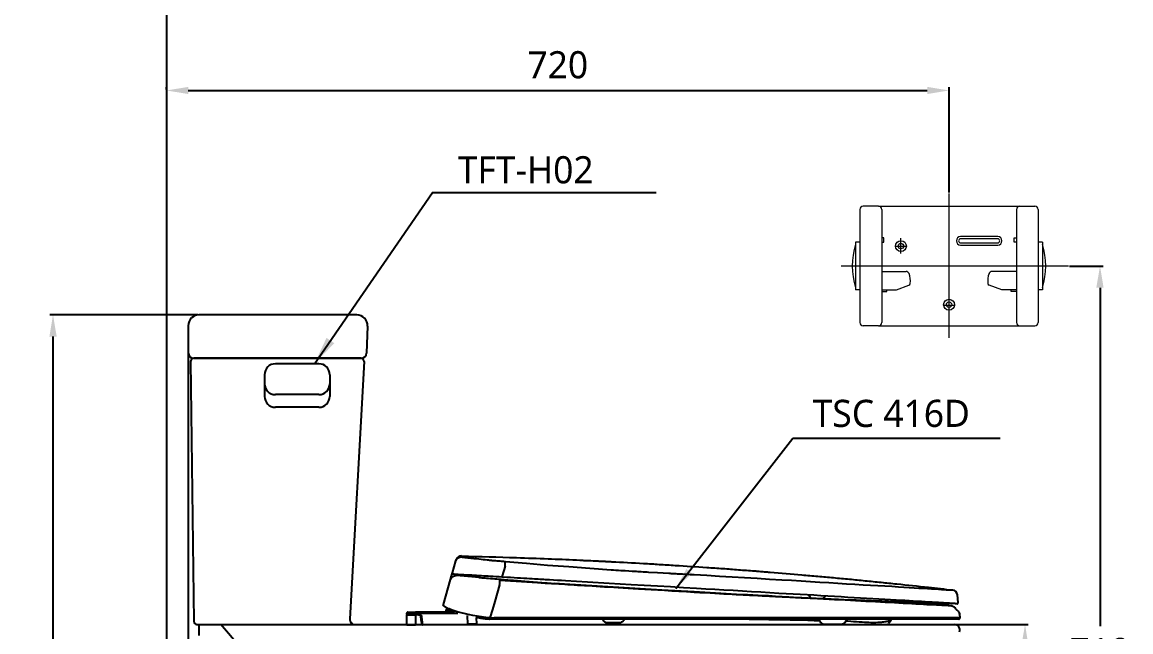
# Model space of a CAD drawing. Header units: millimetres. Extents: x 7362 to 9939, y 125 to 2418.
# Drawn here: x 7394 to 8414, y 727 to 1288 of the extents above; entities that cross this region are included whole.
import ezdxf

# ---------------------------------------------------------------- set-up
doc = ezdxf.new("R2010")
doc.units = ezdxf.units.MM
doc.header["$LTSCALE"] = 0.5
for name, color, linetype in [('1', 1, 'Continuous'), ('2', 2, 'Continuous'), ('3', 3, 'Continuous'), ('4', 4, 'Continuous'), ('6', 6, 'Continuous'), ('FAUCET', 4, 'Continuous')]:
    doc.layers.add(name, color=color, linetype=linetype)
doc.styles.add('ROMANS', font='NanumGothic.ttf', dxfattribs={"height": 10.144927})
doc.styles.get("Standard").update_dxf_attribs({"font": 'NanumGothic.ttf'})
doc.dimstyles.new('ISO-25', dxfattribs={"dimtxt": 20, "dimasz": 20, "dimexe": 3, "dimexo": 1, "dimgap": 5, "dimtad": 1, "dimtoh": 1, "dimdec": 0, "dimtxsty": 'Standard', "dimcen": 0, "dimclrd": 3, "dimclre": 3, "dimclrt": 2, "dimadec": 0, "dimazin": 0, "dimtfac": 1, "dimtdec": 0, "dimtmove": 0, "dimatfit": 3, "dimfxl": 0, "dimarcsym": 0})
doc.dimstyles.get("Standard").update_dxf_attribs({"dimtxt": 2.5, "dimasz": 2, "dimexe": 2, "dimexo": 1, "dimgap": 1.5, "dimtad": 1, "dimdec": 0, "dimlfac": 10, "dimrnd": 0.5, "dimzin": 0, "dimdsep": 46, "dimtxsty": 'Standard', "dimcen": 0, "dimclrt": 2, "dimadec": 0, "dimazin": 0, "dimtfac": 1, "dimtdec": 0, "dimtmove": 0, "dimatfit": 3, "dimfxl": 0, "dimtolj": 1, "dimtzin": 0, "dimarcsym": 0})

# ---------------------------------------------------------------- blocks, each defined once
blk = doc.blocks.new('*D45')
at = {"layer": '1', "color": 3, "lineweight": -2}
for p, q in [((7526.8, 1226.4), (7526.8, 1228.4)), ((7546.8, 1225.4), (8226.8, 1225.4)), ((8246.8, 1131.5), (8246.8, 1228.4))]:
    blk.add_line(p, q, dxfattribs=at)
at = {"layer": '1', "color": 3}
for points in [[(7546.8, 1228.7), (7546.8, 1222.1), (7526.8, 1225.4)], [(8226.8, 1228.7), (8226.8, 1222.1), (8246.8, 1225.4)]]:
    blk.add_solid(points, dxfattribs=at)
at = {"layer": 'Defpoints', "color": 0}
for p in [(7526.8, 1225.4), (8246.8, 1225.4), (8246.8, 1130.5)]:
    blk.add_point(p, dxfattribs=at)
at = {"layer": '1', "color": 2, "insert": (7886.8, 1248.9), "char_height": 25, "attachment_point": 5}
blk.add_mtext('720', dxfattribs=at)
blk = doc.blocks.new('*D44')
at = {"color": 3, "lineweight": -2}
for p, q in [((7546.8, 982.9), (7546.8, 256.7)), ((7831.8, 298.8), (7831.8, 256.7)), ((7566.8, 259.7), (7811.8, 259.7))]:
    blk.add_line(p, q, dxfattribs=at)
at = {"color": 3}
for points in [[(7566.8, 263), (7566.8, 256.4), (7546.8, 259.7)], [(7811.8, 263), (7811.8, 256.4), (7831.8, 259.7)]]:
    blk.add_solid(points, dxfattribs=at)
at = {"layer": 'Defpoints', "color": 0}
for p in [(7546.8, 983.9), (7831.8, 299.8), (7831.8, 259.7)]:
    blk.add_point(p, dxfattribs=at)
at = {"color": 2, "insert": (7689.3, 283.3), "char_height": 25, "attachment_point": 5}
blk.add_mtext('285', dxfattribs=at)
blk = doc.blocks.new('*D51')
at = {"color": 3, "lineweight": -2}
for p, q in [((7555.8, 1018.9), (7419.3, 1018.9)), ((7422.3, 998.9), (7422.3, 710)), ((7422.3, 373.8), (7422.3, 662.8)), ((7566.7, 353.8), (7419.3, 353.8))]:
    blk.add_line(p, q, dxfattribs=at)
at = {"color": 3}
for points in [[(7419, 998.9), (7425.7, 998.9), (7422.3, 1018.9)], [(7419, 373.8), (7425.7, 373.8), (7422.3, 353.8)]]:
    blk.add_solid(points, dxfattribs=at)
at = {"layer": 'Defpoints', "color": 0}
for p in [(7556.8, 1018.9), (7422.3, 353.8), (7567.7, 353.8)]:
    blk.add_point(p, dxfattribs=at)
at = {"color": 2, "insert": (7422.3, 686.4), "char_height": 25, "attachment_point": 5}
blk.add_mtext('665', dxfattribs=at)
blk = doc.blocks.new('*D53')
at = {"color": 3, "lineweight": -2}
for p, q in [((8229.6, 733.8), (8319.7, 733.8)), ((8316.7, 713.8), (8316.7, 567.4)), ((8316.7, 373.8), (8316.7, 520.2)), ((8103.1, 353.8), (8319.7, 353.8))]:
    blk.add_line(p, q, dxfattribs=at)
at = {"color": 3}
for points in [[(8313.3, 713.8), (8320, 713.8), (8316.7, 733.8)], [(8313.3, 373.8), (8320, 373.8), (8316.7, 353.8)]]:
    blk.add_solid(points, dxfattribs=at)
at = {"layer": 'Defpoints', "color": 0}
for p in [(8228.6, 733.8), (8102.1, 353.8), (8316.7, 353.8)]:
    blk.add_point(p, dxfattribs=at)
at = {"color": 2, "insert": (8316.7, 543.8), "char_height": 25, "attachment_point": 5}
blk.add_mtext('380', dxfattribs=at)
blk = doc.blocks.new('*D55')
at = {"color": 3, "lineweight": -2}
for p, q in [((8357.7, 1063.8), (8388.7, 1063.8)), ((8385.7, 1043.8), (8385.7, 732.3)), ((8385.7, 373.8), (8385.7, 685.3)), ((8103.1, 353.8), (8388.7, 353.8))]:
    blk.add_line(p, q, dxfattribs=at)
at = {"color": 3}
for points in [[(8382.3, 1043.8), (8389, 1043.8), (8385.7, 1063.8)], [(8382.3, 373.8), (8389, 373.8), (8385.7, 353.8)]]:
    blk.add_solid(points, dxfattribs=at)
at = {"layer": 'Defpoints', "color": 0}
for p in [(8356.7, 1063.8), (8102.1, 353.8), (8385.7, 353.8)]:
    blk.add_point(p, dxfattribs=at)
at = {"color": 2, "insert": (8385.7, 708.8), "char_height": 25, "attachment_point": 5}
blk.add_mtext('710', dxfattribs=at)

msp = doc.modelspace()

# ---------------------------------------------------------------- linework, layer by layer
at = {"color": 7}
for p, q in [((7701.8, 1018.9), (7556.8, 1018.9)), ((7546.8, 1008.9), (7546.8, 983.9)), ((7711.8, 1008.5), (7710.9, 983.7)), ((7548.9, 975.8), (7551.8, 736.7)), ((7705.5, 978.9), (7551.9, 978.9)), ((7708.5, 975.8), (7695.3, 739)), ((7554.8, 733.8), (7686.2, 733.8)), ((7556.8, 723.8), (7556.8, 733.8)), ((7686.2, 733.8), (8251.8, 733.8))]:
    msp.add_line(p, q, dxfattribs=at)
msp.add_line((7711.8, 1008.9), (7711.8, 1008.7))
at = {"color": 2}
for p, q in [((7789.2, 779.3), (7789.3, 779.6)), ((7789.3, 779.6), (7789.7, 781.1)), ((7789.7, 781.1), (7789.8, 781.2)), ((7789.8, 781.4), (7790.6, 784)), ((7781.5, 752.1), (7788, 775.2)), ((8255.3, 754), (8254.5, 761.1)), ((7748.9, 745.3), (7755.9, 745.3)), ((7791.7, 745.3), (7755.9, 745.3)), ((7785.3, 747.8), (7785.2, 746.3)), ((7788.9, 746.3), (7785.2, 746.3)), ((7747.9, 743.8), (7747.9, 744.3)), ((7747.9, 743.3), (7747.9, 743.8)), ((7755.9, 743.3), (7747.9, 743.3)), ((7747.9, 742.6), (7747.9, 742.7)), ((7747.9, 733.2), (7747.9, 742.6)), ((7748.4, 743.2), (7755.9, 743.2)), ((7756.9, 743.2), (7755.8, 743.2)), ((7755.8, 743.2), (7755.8, 743.2)), ((7755.9, 744.3), (7794.9, 744.3)), ((7755.9, 743.3), (7755.9, 744.3)), ((7755.9, 743.3), (7759, 743.3)), ((7757.8, 743.2), (7755.9, 743.2)), ((7759, 742.7), (7755.9, 742.7)), ((7757.4, 743.3), (7757.4, 743.2)), ((7759, 743.2), (7757.8, 743.2)), ((7758.6, 743.2), (7758.6, 743.3)), ((7759, 743.2), (7759, 742.7)), ((7761.5, 736), (7760.9, 740.9)), ((7761.4, 741), (7762, 736)), ((7762.3, 733.4), (7761.5, 741)), ((7761.5, 736), (7761.5, 733.4)), ((7762, 736), (7762, 733.4)), ((7811.8, 740.4), (7811.9, 734.3)), ((8012.6, 739.9), (7828.2, 739.9)), ((8012.5, 738.8), (7828.2, 738.8)), ((8101.5, 738.8), (8012.5, 738.8)), ((8101.8, 739.9), (8012.6, 739.9)), ((8215.3, 738.8), (8101.5, 738.8)), ((8216, 739.9), (8101.8, 739.9)), ((8255.8, 738.8), (8215.3, 738.8)), ((8256.8, 739.9), (8216, 739.9)), ((8256.4, 743.4), (8256.8, 739.9)), ((7755.9, 733.3), (7747.9, 733.2)), ((7761.5, 733.4), (7755.9, 733.3)), ((7762, 733.4), (7761.5, 733.4)), ((7762, 733.4), (7762.3, 733.4)), ((7762.3, 733.4), (7803.9, 734.1)), ((7811.9, 734.3), (7803.9, 734.1))]:
    msp.add_line(p, q, dxfattribs=at)
for points in [[(7794.3, 794.5), (7794.4, 794.6), (7795, 795.2), (7795.7, 795.6), (7796.5, 795.9), (7797.3, 796), (7798.2, 796.1)], [(7798.2, 796.1), (7798.3, 796), (7798.5, 796), (7799, 795.9), (7799.5, 795.8), (7800.1, 795.8), (7800.8, 795.7), (7800.8, 795.7), (7800.9, 795.7), (7801, 795.7), (7801.1, 795.7), (7801.2, 795.7), (7801.2, 795.6), (7801.3, 795.6), (7801.5, 795.6), (7801.7, 795.6), (7802.1, 795.6), (7802.5, 795.5), (7802.9, 795.5), (7803.5, 795.4), (7804.2, 795.3), (7804.9, 795.2), (7805.7, 795.2), (7806.5, 795.1), (7807.2, 795), (7807.9, 794.9), (7808.5, 794.9), (7809.1, 794.8), (7809.3, 794.8), (7809.4, 794.8), (7809.6, 794.7), (7809.7, 794.7), (7809.9, 794.7), (7810, 794.7), (7810.1, 794.7), (7812, 794.5), (7814.1, 794.3), (7816.2, 794), (7818.1, 793.8), (7820.1, 793.6), (7821.8, 793.4), (7822, 793.4), (7822.2, 793.4), (7822.4, 793.4), (7822.6, 793.3), (7822.8, 793.3), (7823, 793.3), (7823.2, 793.3), (7823.6, 793.2), (7824.2, 793.2), (7824.9, 793.1), (7825.7, 793), (7826.5, 792.9), (7827.4, 792.9), (7828.4, 792.8), (7829.5, 792.6), (7830.8, 792.5), (7832.2, 792.4), (7833.5, 792.3), (7834.6, 792.2), (7835.7, 792.1), (7836.9, 792), (7837.8, 791.9), (7838.6, 791.8)], [(7789.8, 781.3), (7793.1, 792.5)], [(7793.1, 792.5), (7793.4, 793.3), (7793.8, 794), (7794, 794.2)], [(7793.1, 792.5), (7793.2, 792.9), (7793.3, 793.1)], [(7793.2, 792.5), (7793.1, 792.5)], [(7793.1, 792.5), (7793.1, 792.5)], [(7793.2, 792.5), (7793.2, 792.5), (7793.3, 793), (7793.5, 793.3), (7793.7, 793.7), (7793.9, 794), (7794.1, 794.3), (7794.3, 794.5), (7794.3, 794.5)], [(7794, 794.2), (7794.3, 794.5)], [(7838.3, 787.4), (7835.6, 778.5)], [(7838.3, 787.4), (7838.3, 788.2), (7838.4, 789), (7838.4, 789.7), (7838.5, 790.4), (7838.5, 791), (7838.6, 791.4), (7838.6, 791.7), (7838.6, 791.8)], [(7838.6, 791.8), (7858, 790.2), (7877.4, 788.6), (7896.9, 787.1), (7916.3, 785.7), (7935.8, 784.3), (7938, 784.2), (7940.3, 784), (7942.5, 783.9), (7944.7, 783.7), (7947, 783.6), (7948.9, 783.4), (7952, 783.2), (7955.3, 783), (7958.8, 782.8), (7960.4, 782.7), (7962, 782.6), (7963.6, 782.5), (7965.3, 782.4), (7967, 782.3), (7968.8, 782.2), (7970.3, 782.1), (7978.6, 781.6), (7989.1, 781), (7990.3, 781), (7991.2, 780.9), (7992.1, 780.9), (7993.1, 780.8), (7994.2, 780.8), (7995.4, 780.7), (7996.6, 780.6), (7998.2, 780.6), (7999.8, 780.5), (8001.6, 780.4), (8003.6, 780.3), (8005.3, 780.2), (8006.9, 780.1), (8008.6, 780), (8010, 780), (8011.2, 779.9), (8012.2, 779.9)], [(7907.2, 793.1), (7910.5, 792.9), (7913.6, 792.8), (7916.6, 792.6), (7919.4, 792.5), (7922, 792.4), (7924.3, 792.3), (7926.5, 792.2), (7928.6, 792.1), (7930.4, 792), (7932, 791.9), (7933.5, 791.8), (7934.7, 791.8)], [(7907.2, 793.1), (7909, 793)], [(7788, 775.2), (7788.2, 775.8), (7788.3, 776.3), (7788.5, 776.9), (7788.6, 777.4), (7788.8, 778), (7789, 778.5), (7789.1, 779), (7789.2, 779.3)], [(7788, 775.2), (7788.4, 775.9), (7788.4, 776)], [(7788.4, 776), (7788.5, 776), (7788.9, 776.8), (7789.5, 777.4), (7790.2, 778), (7790.9, 778.4), (7791.7, 778.6), (7792.5, 778.8), (7793.3, 778.8)], [(7789.7, 781.1), (7789.8, 781.1), (7789.8, 781.3)], [(7790.4, 780.1), (7790.1, 780.3), (7789.9, 780.6), (7789.8, 780.9), (7789.8, 781.3)], [(7835.5, 777.4), (7832.7, 777.6), (7830, 777.7), (7827.4, 777.9), (7825, 778), (7822.7, 778.2), (7820.6, 778.3), (7818.6, 778.4), (7816.7, 778.5), (7815, 778.6), (7813.4, 778.7), (7812, 778.8), (7810.7, 778.9), (7809.5, 778.9), (7808.4, 779), (7807.5, 779.1), (7806.6, 779.1), (7805.5, 779.2), (7804.3, 779.2), (7803, 779.3), (7801.7, 779.4), (7800.3, 779.5), (7798.9, 779.6), (7797.5, 779.7), (7796.3, 779.7), (7795.2, 779.8), (7794.1, 779.9), (7793.1, 779.9), (7792.4, 780), (7791.7, 780), (7791.2, 780.1), (7790.7, 780.1), (7790.4, 780.1)], [(7814.2, 777.2), (7807.6, 777.7), (7793.3, 778.8)], [(7814.2, 777.2), (7815.3, 777.1), (7816.9, 776.9), (7818.4, 776.8), (7819.8, 776.7), (7821.2, 776.6), (7823, 776.4), (7824.8, 776.3), (7826.7, 776.1), (7828.7, 775.9), (7830.7, 775.8), (7832.8, 775.6), (7834.3, 775.5), (7835.9, 775.3), (7837.5, 775.2), (7839.2, 775.1), (7840.5, 774.9), (7842, 774.8), (7843.4, 774.7), (7844.8, 774.6), (7845.6, 774.5), (7846.4, 774.4), (7847.1, 774.4), (7847.8, 774.3), (7848.5, 774.3), (7849.4, 774.2), (7850.2, 774.1), (7850.7, 774.1), (7851.1, 774), (7851.5, 774), (7851.8, 774), (7852.1, 774), (7852.4, 773.9), (7852.6, 773.9), (7852.8, 773.9), (7853.4, 773.8), (7854, 773.8), (7855, 773.7), (7856, 773.6), (7857.2, 773.5), (7858.2, 773.4), (7859.1, 773.4), (7860.2, 773.3), (7861.5, 773.2), (7862.7, 773.1), (7863.9, 773), (7865.2, 772.9), (7866.5, 772.8), (7867.7, 772.7), (7868.4, 772.6), (7869, 772.6), (7869.7, 772.5), (7870.3, 772.5), (7870.9, 772.5), (7871.7, 772.4), (7872.4, 772.3), (7873.1, 772.3), (7873.7, 772.3), (7874.4, 772.2), (7875.1, 772.2), (7875.8, 772.1), (7876.6, 772.1), (7877.5, 772), (7878.4, 771.9), (7879.1, 771.9), (7879.8, 771.8), (7880.5, 771.8), (7881.3, 771.7), (7882.1, 771.7), (7883, 771.6), (7883.6, 771.6)], [(7835.6, 778.5), (7835.6, 778.3), (7835.6, 778.1), (7835.5, 777.7), (7835.5, 777.6), (7835.5, 777.5), (7835.5, 777.4), (7835.5, 777.4)], [(8254.5, 752.9), (8254.4, 753), (8254.3, 753), (8254.1, 753), (8253.9, 753), (8253.6, 753), (8253.3, 753), (8253, 753), (8252.7, 753), (8252.4, 753.1), (8252.1, 753.1), (8251.8, 753.1), (8251.3, 753.1), (8250.7, 753.2), (8250.1, 753.2), (8249.5, 753.2), (8248.8, 753.3), (8247.3, 753.4), (8245.6, 753.5), (8243.7, 753.6), (8241.7, 753.7), (8239.5, 753.8), (8237.2, 754), (8234.4, 754.1), (8231.4, 754.3), (8228.2, 754.5), (8224.8, 754.7), (8221.3, 754.9), (8217.5, 755.1), (8213.9, 755.3), (8210.1, 755.5), (8206.2, 755.8), (8202.2, 756), (8198.2, 756.2), (8193, 756.5), (8187.6, 756.9), (8182.2, 757.2), (8176.6, 757.5), (8170.9, 757.8), (8165.2, 758.2), (8159.4, 758.5), (8153.6, 758.8), (8147.6, 759.2), (8141.5, 759.5), (8135.2, 759.9), (8128.9, 760.3), (8122.5, 760.7), (8116.1, 761), (8109.7, 761.4), (8103.3, 761.8), (8096.8, 762.2), (8090.3, 762.5), (8081.9, 763), (8073.5, 763.5), (8065.1, 764), (8056.6, 764.5), (8048.1, 765), (8039.7, 765.5), (8031.3, 766), (8022.9, 766.5), (8014.5, 767), (8002.5, 767.7), (7990.4, 768.4), (7978.4, 769.1), (7966.3, 769.8), (7954.3, 770.5), (7934.2, 771.7), (7914, 772.8), (7893.9, 774), (7890.2, 774.2), (7886.5, 774.4), (7882.8, 774.7), (7879.2, 774.9), (7877.4, 775), (7875.6, 775.1), (7873.9, 775.2), (7872.2, 775.3), (7870.5, 775.4), (7868.8, 775.5), (7867.1, 775.6), (7865.2, 775.7), (7863.1, 775.8), (7860.8, 775.9), (7858.3, 776.1), (7855.5, 776.2), (7852.6, 776.4), (7849.7, 776.6), (7846.6, 776.8), (7843.3, 777), (7839.9, 777.2), (7836.3, 777.4), (7835.5, 777.4)], [(7835.5, 777.4), (7835.5, 777.4), (7835.5, 777.4)], [(8012.2, 779.9), (8023.8, 779.1), (8035.5, 778.4), (8047.1, 777.7), (8058.7, 777), (8070.2, 776.4), (8081.6, 775.7), (8093, 775), (8101.9, 774.5), (8110.7, 773.9), (8119.3, 773.4), (8127.9, 772.9), (8136.3, 772.4), (8144.4, 771.9), (8152.4, 771.4), (8160.2, 771), (8167.8, 770.5), (8174.6, 770.1), (8181.3, 769.7), (8187.7, 769.3), (8194, 769), (8200.2, 768.6), (8205.1, 768.3), (8210, 768), (8214.6, 767.7), (8219, 767.4), (8223.1, 767.2), (8227, 767), (8230.6, 766.7), (8233.9, 766.6), (8237, 766.4), (8239.7, 766.2), (8242.1, 766.1), (8244.2, 765.9), (8246, 765.8), (8247.5, 765.7), (8248.7, 765.7), (8249.5, 765.6), (8250, 765.6), (8250.1, 765.6)], [(8067.8, 783.2), (8069.1, 783.1), (8070.6, 782.9), (8072.2, 782.8), (8074, 782.7), (8075.8, 782.5), (8077.8, 782.4), (8079.9, 782.2), (8082.2, 782)], [(7833.2, 770.3), (7831, 762.7), (7828.8, 755.1), (7826.6, 747.5), (7824.4, 740)], [(7833.2, 770.3), (7833.3, 771.1), (7833.3, 771.9), (7833.4, 772.7), (7833.4, 773.4), (7833.4, 774), (7833.4, 774.4), (7833.4, 774.6), (7833.4, 774.7)], [(7833.4, 774.7), (7863.3, 772.9), (7869.7, 772.5)], [(7869.6, 772.5), (7870.2, 772.4), (7870.8, 772.4), (7871.7, 772.3), (7872.7, 772.2), (7873.9, 772.1), (7875.3, 772), (7876.7, 771.9), (7882.5, 771.6), (7887.8, 771.3), (7893.3, 770.9), (7896.1, 770.7), (7899, 770.6), (7901.9, 770.4), (7904.8, 770.2), (7908, 770), (7911.3, 769.8), (7915, 769.6), (7918.4, 769.3), (7922, 769.1), (7925.7, 768.9), (7929.7, 768.6), (7933.9, 768.4), (7938.2, 768.1), (7942.4, 767.9), (7946.9, 767.6), (7951.5, 767.3), (7956.2, 767), (7961.1, 766.7), (7966.8, 766.4), (7972.7, 766), (7978.8, 765.7), (7985.1, 765.3), (7991.6, 764.9), (7998.3, 764.5), (8005.2, 764.1), (8012.3, 763.7)], [(7869.7, 772.5), (7884.1, 771.6)], [(7883.6, 771.6), (7883.6, 771.6), (7884.1, 771.6)], [(8012.3, 763.8), (7982.5, 765.5), (7952.7, 767.3), (7922.9, 769.1), (7893.1, 771), (7884.1, 771.6)], [(8084.1, 759.9), (8080.8, 760.1), (8071.1, 760.6), (8061.2, 761.1), (8051.3, 761.6), (8041.6, 762.2), (8031.9, 762.7), (8022.1, 763.2), (8012.3, 763.8)], [(8012.3, 763.7), (8017.4, 763.4), (8022.2, 763.2), (8026.9, 762.9), (8031.4, 762.7), (8035.7, 762.4), (8039.7, 762.2), (8043.6, 762), (8047.3, 761.8), (8050.8, 761.6), (8054.2, 761.4), (8057.4, 761.3), (8060.5, 761.1), (8063.3, 760.9), (8066, 760.8), (8068.5, 760.7), (8070.8, 760.5), (8072.9, 760.4), (8074.9, 760.3), (8076.7, 760.2), (8078.3, 760.1), (8079.9, 760.1), (8081.5, 760), (8083.2, 759.9), (8085.7, 759.8), (8088.2, 759.7), (8090.9, 759.5), (8093.5, 759.4)], [(8084.1, 759.9), (8090.8, 759.6), (8093.5, 759.4)], [(8084.1, 759.9), (8084.5, 759.9), (8084.6, 759.9)], [(8084.6, 759.9), (8085.1, 759.9), (8085.5, 759.8), (8086.2, 759.8), (8086.8, 759.8), (8087.4, 759.7), (8088.4, 759.7), (8089.4, 759.6), (8090.5, 759.6), (8091.5, 759.5), (8092, 759.5), (8092.5, 759.5), (8093, 759.5), (8093.6, 759.4), (8094.2, 759.4), (8095, 759.4), (8095.8, 759.3), (8096.5, 759.3), (8097.1, 759.3), (8097.7, 759.2), (8098.3, 759.2), (8099, 759.2), (8100.7, 759.1), (8102.2, 759), (8103.7, 758.9), (8105.6, 758.8), (8107.5, 758.8), (8109.4, 758.7), (8111.3, 758.6), (8113.2, 758.5), (8115.3, 758.4), (8117.2, 758.3), (8119, 758.2), (8120.7, 758.1), (8122.4, 758.1), (8124.1, 758), (8125.7, 757.9), (8126.9, 757.9), (8128.1, 757.8), (8129.4, 757.8), (8130.8, 757.7), (8132.3, 757.6), (8133.9, 757.6), (8135.4, 757.5), (8136.8, 757.4), (8138.1, 757.4), (8139.4, 757.3), (8140.6, 757.3), (8141.7, 757.2), (8142.7, 757.2), (8143.8, 757.1), (8144.9, 757.1), (8146.2, 757), (8147.5, 757), (8148.8, 756.9), (8150, 756.9), (8152.9, 756.7), (8155.8, 756.6), (8158.6, 756.5), (8161.2, 756.4), (8163.4, 756.3), (8165.5, 756.2), (8167.5, 756.1), (8169.4, 756.1), (8171.4, 756), (8173.5, 755.9), (8175.5, 755.8), (8177.3, 755.7), (8178.4, 755.7), (8179.7, 755.7), (8180.9, 755.6), (8182, 755.6), (8182.7, 755.5), (8183.3, 755.5), (8183.9, 755.5), (8184.6, 755.5), (8185.5, 755.4), (8186.5, 755.4), (8187.6, 755.3), (8188.8, 755.3), (8189.9, 755.2), (8191, 755.2), (8192.8, 755.1), (8194.5, 755.1), (8196, 755), (8197.5, 754.9), (8198.8, 754.9), (8200.2, 754.8), (8202.1, 754.8), (8204.1, 754.7), (8206.1, 754.6), (8208, 754.5), (8210, 754.4), (8211.8, 754.4), (8213.6, 754.3), (8215.4, 754.2), (8217.6, 754.1), (8219.7, 754), (8221.7, 754), (8223.5, 753.9), (8225.3, 753.8), (8227, 753.7), (8228.5, 753.7), (8229.5, 753.6), (8230.4, 753.6), (8231.2, 753.5), (8232, 753.5), (8232.8, 753.5), (8233.4, 753.5), (8234, 753.4), (8234.5, 753.4), (8235, 753.4), (8235.3, 753.4), (8235.6, 753.4)], [(8093.5, 759.4), (8100.3, 759.1)], [(8100.3, 759.1), (8110.8, 758.5), (8121.2, 758), (8131.4, 757.4), (8141.4, 756.9), (8151.2, 756.4), (8160.8, 755.9), (8170.1, 755.4), (8179.2, 754.9), (8188, 754.5), (8196.5, 754), (8204.6, 753.6), (8212.5, 753.2)], [(7748.9, 745.3), (7748.6, 745.2), (7748.2, 745), (7748, 744.7), (7747.9, 744.3)], [(7755.9, 744.3), (7755.9, 744.7), (7755.9, 745), (7755.9, 745.2), (7755.9, 745.3)], [(7781.5, 752), (7781.5, 752), (7781.5, 751.9), (7781.4, 751.8)], [(7781.4, 751.6), (7781.4, 751.8)], [(7824.4, 740), (7820.6, 740.3), (7816.6, 740.8), (7812.6, 741.4), (7808.5, 742.1), (7805.8, 742.7), (7803.1, 743.3), (7800.5, 743.9), (7799.2, 744.2), (7798, 744.5), (7796.7, 744.9), (7795.5, 745.2), (7794.3, 745.6), (7793.2, 745.9), (7790.4, 746.8), (7788, 747.7), (7786.7, 748.2), (7785.5, 748.7), (7785.3, 748.8), (7785.1, 748.9), (7784.9, 749), (7784.7, 749.1), (7784.5, 749.1), (7784.3, 749.2), (7784.2, 749.3), (7784, 749.4), (7783.7, 749.6), (7783.4, 749.8), (7782.9, 750.1), (7782.5, 750.4), (7782.1, 750.7), (7781.7, 751.1), (7781.5, 751.4), (7781.4, 751.6)], [(7781.5, 752.1), (7781.5, 752.1)], [(7783.4, 745.3), (7783.2, 745.3)], [(7783.4, 745.3), (7783.5, 745.3), (7783.7, 745.3)], [(7783.7, 745.3), (7783.9, 745.5), (7784.1, 745.7), (7784.2, 746), (7784.3, 746.3)], [(7784.2, 746.3), (7784.3, 748.3)], [(7784.2, 746.3), (7784.3, 746.3)], [(7784.3, 746.3), (7784.3, 746.3), (7784.5, 746.2), (7784.9, 746.3), (7785.2, 746.3)], [(7785.2, 745.3), (7785.2, 745.3), (7785.2, 745.6), (7785.2, 745.9), (7785.2, 746.3)], [(7785.2, 745.3), (7785.2, 745.3)], [(8212.5, 753.2), (8216.2, 753), (8219.8, 752.8), (8223.2, 752.6), (8226.5, 752.4), (8229.6, 752.3), (8232.5, 752.1), (8235.2, 752), (8237.8, 751.8), (8240.1, 751.7), (8242.3, 751.6), (8244.2, 751.5), (8246, 751.4), (8247.5, 751.3), (8248.9, 751.2)], [(8235.6, 753.4), (8236, 753.3), (8236.4, 753.3), (8236.7, 753.3), (8237, 753.3), (8237.2, 753.3), (8237.4, 753.3), (8237.6, 753.3), (8237.6, 753.2), (8237.9, 753.2), (8238.1, 753.2), (8238.3, 753.2), (8238.8, 753.2), (8239.6, 753.1), (8240.1, 753), (8240.6, 753), (8241.3, 752.9), (8242.3, 752.8), (8242.9, 752.7)], [(8242.9, 752.7), (8243.2, 752.7), (8243.6, 752.6), (8244.2, 752.5), (8244.4, 752.4), (8244.7, 752.4), (8245, 752.3), (8245.2, 752.2), (8245.5, 752.2), (8245.8, 752.1), (8246.2, 752), (8247.5, 751.7), (8248.9, 751.2)], [(8242.9, 752.7), (8242.9, 752.7), (8242.9, 752.7)], [(8242.9, 752.7), (8243.8, 752.6)], [(8242.9, 752.7), (8243.8, 752.6)], [(8243.8, 752.6), (8244.2, 752.5), (8244.8, 752.4), (8245.5, 752.2), (8246.4, 752), (8247.4, 751.7), (8248.6, 751.3), (8249.4, 751.1)], [(8244.1, 752.5), (8244.1, 752.5), (8243.9, 752.5)], [(8249.5, 751), (8249.5, 751), (8249.2, 751.1), (8248.9, 751.2)], [(8249.4, 751.1), (8249.5, 751)], [(8249.7, 751), (8249.5, 751)], [(8249.7, 751), (8249.7, 751), (8250.3, 750.7), (8250.7, 750.5), (8251, 750.3), (8251.2, 750.2), (8251.3, 750.1), (8251.5, 750), (8251.6, 749.8), (8251.8, 749.7), (8252.1, 749.4), (8252.4, 749), (8252.8, 748.4)], [(8252.8, 748.4), (8253.1, 748), (8253.4, 747.6), (8253.6, 747.4), (8253.8, 747.3), (8253.9, 747.2), (8253.9, 747.2), (8253.9, 747.2)], [(8254.5, 752.9), (8254.4, 753), (8254.3, 753), (8254.1, 753), (8253.9, 753), (8253.6, 753), (8253.3, 753), (8253.3, 753)], [(8253.9, 747.2), (8254.4, 746.9), (8254.9, 746.5), (8255.3, 746), (8255.6, 745.5), (8255.9, 745), (8256.1, 744.5), (8256.3, 743.9), (8256.4, 743.4)], [(8253.9, 747.2), (8253.9, 747.2)], [(8254.2, 752.9), (8254.5, 752.9)], [(8254.5, 752.9), (8254.5, 752.9), (8254.7, 753), (8254.9, 753.1), (8255, 753.2), (8255.2, 753.6), (8255.3, 753.8), (8255.3, 754)], [(7747.9, 744.3), (7747.9, 744.3), (7747.9, 744.3), (7747.9, 744.3), (7748, 744.3), (7748.2, 744.3), (7748.3, 744.3), (7748.6, 744.3), (7748.8, 744.3), (7749, 744.3), (7749.2, 744.3), (7749.5, 744.3), (7749.7, 744.3), (7750, 744.3), (7750.3, 744.3), (7750.7, 744.3), (7751.1, 744.3), (7751.6, 744.3), (7752.2, 744.3), (7753, 744.3), (7753.9, 744.3), (7754.9, 744.3), (7755.9, 744.3)], [(7747.9, 743.3), (7747.9, 744.3)], [(7748.4, 743.2), (7748.3, 743.2), (7748.1, 743.1), (7748, 742.9), (7747.9, 742.7)], [(7747.9, 733.2), (7747.9, 742.7)], [(7747.9, 742.7), (7748, 742.7), (7748, 742.7), (7748.1, 742.7), (7748.2, 742.7), (7748.3, 742.7), (7748.4, 742.7), (7748.6, 742.7), (7748.9, 742.7), (7749.3, 742.7), (7749.8, 742.7), (7750.3, 742.7), (7750.9, 742.7), (7751.6, 742.7), (7752.2, 742.7), (7753, 742.7), (7753.9, 742.7), (7754.9, 742.7), (7755.9, 742.7)], [(7755.9, 742.7), (7755.9, 742.9), (7755.9, 743.1), (7755.9, 743.2), (7755.9, 743.2)], [(7755.9, 742.7), (7755.9, 733.3)], [(7759, 743.2), (7759.2, 743.2)], [(7759.2, 743.2), (7759.3, 743.2), (7759.7, 743.1), (7760.1, 742.9), (7760.5, 742.7), (7760.8, 742.4), (7761.1, 742), (7761.3, 741.5), (7761.4, 741)], [(7760.9, 740.9), (7761.1, 741), (7761.3, 741), (7761.4, 741), (7761.4, 741)], [(7803.9, 734.1), (7803.8, 742)], [(7811.8, 740.4), (7812.9, 740.2), (7815.7, 739.8), (7818.6, 739.4), (7821.5, 739.1), (7822.2, 739)], [(7817.4, 739.6), (7817.9, 739.5), (7818.5, 739.4), (7819.2, 739.3), (7819.8, 739.3), (7820.3, 739.2), (7820.8, 739.2), (7821.3, 739.1), (7823.1, 739), (7824.4, 738.9)], [(7823.8, 738.9), (7823.9, 738.9)], [(7823.9, 738.9), (7824.4, 738.9)], [(7824.4, 740), (7828.2, 739.9)], [(7828.2, 738.8), (7824.4, 738.9)], [(7824.5, 738.9), (7824.6, 738.9)], [(7929.3, 736.8), (7928.7, 737.6), (7928.1, 738.6), (7928, 738.8)], [(7931.9, 735.4), (7931.2, 735.5), (7930.4, 735.9), (7929.8, 736.3), (7929.2, 736.8)], [(7933.2, 735.4), (7932.6, 735.4), (7932.2, 735.4), (7931.9, 735.4)], [(7944.1, 735.4), (7943.8, 735.4), (7943.4, 735.4), (7942.8, 735.4)], [(7946.7, 736.8), (7946.2, 736.3), (7945.5, 735.9), (7944.8, 735.5), (7944.1, 735.4)], [(7948, 738.8), (7947.9, 738.6), (7947.3, 737.6), (7946.7, 736.8)], [(8063, 738.8), (8063.7, 738.8), (8065, 738.7), (8066.4, 738.7), (8070.3, 738.7), (8074.1, 738.6), (8077.6, 738.6), (8081, 738.5), (8084.1, 738.5), (8087, 738.5), (8089.6, 738.4), (8092.1, 738.4), (8094.4, 738.3), (8096.7, 738.3), (8098.8, 738.3), (8100.6, 738.2), (8102.2, 738.2), (8103.5, 738.2), (8104.5, 738.2), (8105, 738.2), (8105.4, 738.2), (8105.7, 738.1), (8105.8, 738.1), (8105.9, 738.1), (8105.9, 738.1), (8105.9, 738.1), (8105.9, 738.1), (8105.9, 738.1), (8105.9, 738.1), (8105.9, 738.1), (8105.9, 738.1), (8111.6, 738), (8117, 737.8), (8118.2, 737.8), (8119.3, 737.7), (8120.5, 737.7), (8121.6, 737.7), (8122.8, 737.6), (8124.2, 737.6), (8125.8, 737.5), (8127.6, 737.5)], [(8128.8, 735.5), (8128.4, 736.1), (8127.9, 736.8), (8127.6, 737.4), (8127.4, 738), (8127.1, 738.7), (8127.1, 738.8)], [(8131.6, 733.9), (8130.7, 734.1), (8129.9, 734.4), (8129.3, 735), (8128.8, 735.5)], [(8150.8, 735.5), (8150.4, 735), (8149.7, 734.4), (8148.9, 734.1), (8148.1, 733.9)], [(8152.6, 738.8), (8152.6, 738.7), (8152.3, 738), (8152, 737.4), (8151.7, 736.8), (8151.3, 736.1), (8150.8, 735.5)], [(8192.7, 737.3), (8192.7, 737.3), (8192.6, 737.2), (8192.4, 737.2), (8192.1, 737.1), (8191.7, 737), (8191, 736.8), (8190.9, 736.8), (8190.7, 736.7), (8190.5, 736.7), (8190.3, 736.7), (8190.1, 736.6), (8189.9, 736.6), (8189.6, 736.5), (8188.6, 736.4), (8187.6, 736.2), (8186.6, 736.1), (8185.6, 735.9), (8184.6, 735.8), (8183.8, 735.8), (8182.8, 735.7), (8181.2, 735.6), (8179.4, 735.5), (8178.9, 735.5), (8178.4, 735.5), (8177.9, 735.5), (8177.4, 735.5), (8176.9, 735.5), (8176.4, 735.5), (8174.8, 735.5), (8173.1, 735.6), (8171.1, 735.7), (8169, 735.8), (8166.7, 735.9), (8164.2, 736.1), (8161.5, 736.3), (8158.9, 736.4), (8156.3, 736.6), (8153.6, 736.8), (8151.8, 736.9)], [(8191, 733.4), (8191.4, 734.8), (8192, 736.1), (8192.8, 737.3)], [(8194, 738.8), (8193.1, 737.8), (8192.7, 737.3)], [(8192.8, 737.3), (8192.7, 737.3), (8192.7, 737.3)], [(8256.4, 743.4), (8256.3, 743.9)], [(8256.4, 743.4), (8256.4, 743.4), (8256.4, 743.4)], [(8132.4, 733.9), (8132, 733.9), (8131.7, 733.9), (8131.6, 733.9)], [(8131.8, 733.9), (8131.6, 733.9)], [(8132, 733.9), (8131.8, 733.9), (8131.8, 733.9)], [(8132.6, 733.9), (8132.4, 733.9)], [(8147.5, 733.9), (8147.7, 733.9)], [(8147.9, 733.9), (8147.8, 733.9), (8147.7, 733.9)], [(8148.1, 733.9), (8147.9, 733.9)]]:
    msp.add_lwpolyline(points, dxfattribs=at)
at = {"color": 7}
for centre, radius, start, end in [((7556.8, 1008.9), 10, 90, 180), ((7701.8, 1008.9), 10, 357.8524, 90), ((7551.8, 983.9), 5, 180, 270), ((7705.9, 983.9), 5, 270, 357.8524), ((7551.9, 975.9), 3, 90, 181.4581), ((7705.5, 975.9), 3, 357.3974, 90), ((7554.8, 736.8), 3, 180.6436, 270), ((7700.3, 738.8), 5, 177.0988, 270), ((7198.3, 405.2), 501.2, 21.4923, 40.9621), ((8251.8, 728.8), 4.99, 340.2651, 90)]:
    msp.add_arc(centre, radius, start, end, dxfattribs=at)
at = {"color": 2}
for centre, radius, start, end in [((7798.1, 791.9), 5, 88.5953, 163.5), ((8249.6, 760.6), 5, 6, 83.4433), ((8122.6, 762.4), 5, 197.774, 221.1124), ((8125.6, 765.1), 9, 221.1122, 230.0749), ((8125.6, 765.1), 9, 304.7384, 318.8878), ((8128.6, 762.4), 5, 318.8876, 331.1105), ((7759, 740.8), 2.5, 5.9994, 90), ((8255.8, 739.8), 1, 270, 6)]:
    msp.add_arc(centre, radius, start, end, dxfattribs=at)
at = {"color": 2, "extrusion": (0, 0, -1)}
for centre, major_axis, ratio, start_param, end_param in [((7759, 740.7), (-2, -0.03), 0.999848, 1.588363, 3.054465), ((7761.5, 735.9), (-0.5, -0.031), 0.017419, 1.571557, 3.141474), ((8215.3, 739.8), (0, -1), 0.724024, 4.712389, 6.283185), ((8215.3, 739.8), (0, -1), 0.724024, 4.607669, 4.712389)]:
    msp.add_ellipse(centre, major_axis=major_axis, ratio=ratio, start_param=start_param, end_param=end_param, dxfattribs=at)
at = {"color": 2}
for points, knots in [([(7798.3, 796.9), (7815.1, 796.5), (7841.7, 795.7), (7869.2, 794.7), (7880, 794.3), (7881, 794.2)], [0.0000193, 0.0000193, 0.0000193, 0.0000193, 0.277279, 0.4378889, 0.4544033, 0.4544033, 0.4544033, 0.4544033]), ([(7881, 794.2), (7889.7, 793.9), (7898.6, 793.5), (7907.5, 793.1), (7907.6, 793.1)], [0.4544033, 0.4544033, 0.4544033, 0.4544033, 0.5984987, 0.6009549, 0.6009549, 0.6009549, 0.6009549]), ([(7934.7, 791.8), (7935.3, 791.7), (7945.6, 791.2), (7960.7, 790.4), (7975.3, 789.5), (7980.2, 789.2)], [0.7499376, 0.7499376, 0.7499376, 0.7499376, 0.7591085, 0.9197184, 1, 1, 1, 1]), ([(7980.2, 789.2), (7985, 788.9), (7999.6, 788), (8019.1, 786.7), (8033.7, 785.7), (8038.5, 785.4), (8038.6, 785.4)], [0, 0, 0, 0, 0.1000262, 0.3000204, 0.4000175, 0.4000933, 0.4000933, 0.4000933, 0.4000933]), ([(8038.6, 785.4), (8043.4, 785), (8053.1, 784.3), (8062.9, 783.5), (8067.9, 783.2), (8067.9, 783.1)], [0.4000933, 0.4000933, 0.4000933, 0.4000933, 0.5000146, 0.6000117, 0.6015412, 0.6015412, 0.6015412, 0.6015412]), ([(8082, 782), (8082.1, 782), (8091.9, 781.2), (8106.6, 780), (8121.1, 778.7), (8126, 778.3)], [0.6977596, 0.6977596, 0.6977596, 0.6977596, 0.7000088, 0.900003, 1, 1, 1, 1]), ([(8126, 778.3), (8130.8, 777.8), (8140.6, 777), (8155.1, 775.6), (8169.7, 774.2), (8184.2, 772.7), (8203.6, 770.7), (8225.6, 768.4), (8242.7, 766.4), (8250.1, 765.6)], [0, 0, 0, 0, 0.117162, 0.234325, 0.351487, 0.468649, 0.585811, 0.820136, 1, 1, 1, 1]), ([(7933.2, 735.4), (7932.6, 735.4), (7932.3, 735.4), (7932.3, 735.4), (7932.3, 735.4)], [0, 0, 0, 0, 0.5, 0.5000246, 0.5000246, 0.5000246, 0.5000246]), ([(8192.8, 737.3), (8192.8, 737.3), (8193.2, 737.8), (8193.6, 738.3), (8194, 738.8)], [0, 0, 0, 0, 0.00250847, 0.03856434, 0.03856434, 0.03856434, 0.03856434])]:
    msp.add_open_spline(points, degree=3, knots=knots, dxfattribs=at)
for points in [[(7793.3, 793.1), (7793.3, 793.2), (7793.3, 793.2), (7793.3, 793.3), (7793.3, 793.3), (7793.3, 793.3)], [(7907.6, 793.1), (7914, 792.8), (7920.4, 792.5), (7926.8, 792.1)], [(7926.9, 792.1), (7929.5, 792), (7932.1, 791.9), (7934.7, 791.8)], [(8067.9, 783.1), (8072.6, 782.8), (8077.3, 782.4), (8082, 782)], [(7776.6, 745.3), (7776.6, 745.3), (7776.6, 745.3), (7776.5, 745.3)], [(7828.2, 738.8), (7827.8, 738.8), (7827, 738.8), (7825.8, 738.8), (7825, 738.8), (7824.6, 738.9)], [(7935.4, 735.4), (7934.4, 735.4), (7933.6, 735.4), (7933.2, 735.4)], [(7936.1, 735.4), (7935.8, 735.4), (7935.6, 735.4), (7935.4, 735.4)], [(7938, 735.4), (7937.6, 735.4), (7936.9, 735.4), (7936.3, 735.4), (7936.1, 735.4)], [(7939.9, 735.4), (7939.7, 735.4), (7939.1, 735.4), (7938.3, 735.4), (7938, 735.4)], [(7940.6, 735.4), (7940.4, 735.4), (7940.1, 735.4), (7939.9, 735.4)], [(7942.8, 735.4), (7942.3, 735.4), (7941.6, 735.4), (7940.6, 735.4)], [(7943.6, 735.4), (7943.6, 735.4), (7943.4, 735.4), (7942.8, 735.4)], [(8132.6, 733.9), (8132.2, 733.9), (8132, 733.9), (8132, 733.9)], [(8138.5, 733.9), (8137.1, 733.9), (8134.6, 733.9), (8133.1, 733.9), (8132.6, 733.9)], [(8143.1, 733.9), (8141.4, 733.9), (8139.9, 733.9), (8138.5, 733.9)], [(8144.1, 733.9), (8143.8, 733.9), (8143.4, 733.9), (8143.1, 733.9)], [(8147.5, 733.9), (8147.4, 733.9), (8147, 733.9), (8146.1, 733.9), (8145.1, 733.9), (8144.4, 733.9), (8144.1, 733.9)], [(8147.6, 733.9), (8147.6, 733.9), (8147.6, 733.9), (8147.5, 733.9)], [(8147.7, 733.9), (8147.7, 733.9), (8147.7, 733.9), (8147.6, 733.9)]]:
    msp.add_open_spline(points, degree=3, dxfattribs=at)
at = {"layer": '1', "linetype": 'Continuous', "lineweight": 0}
for p, q in [((8246.8, 997.8), (8246.8, 1130.5)), ((8197.1, 1082.1), (8208.1, 1082.1)), ((8202.5, 1075.3), (8202.5, 1089.6)), ((8356.7, 1063.8), (8147.4, 1063.8)), ((8246.8, 1021), (8246.8, 1035.3)), ((8241.4, 1027.9), (8252.4, 1027.9))]:
    msp.add_line(p, q, dxfattribs=at)
at = {"layer": '3', "color": 7, "lineweight": 30}
msp.add_line((7705.9, 978.9), (7551.8, 978.9), dxfattribs=at)
at = {"layer": '4', "linetype": 'Continuous', "lineweight": 0}
for p, q in [((8164.8, 1115.8), (8164.8, 1011.8)), ((8181.8, 1118.8), (8167.8, 1118.8)), ((8181.8, 1118.8), (8311.8, 1118.8)), ((8184.8, 1115.8), (8184.8, 1011.8)), ((8308.8, 1115.8), (8308.8, 1011.8)), ((8311.8, 1118.8), (8325.8, 1118.8)), ((8328.8, 1115.8), (8328.8, 1011.8)), ((8160.8, 1085.8), (8160.8, 1041.8)), ((8164.8, 1085.8), (8160.8, 1085.8)), ((8186.9, 1089.8), (8184.8, 1089.8)), ((8184.8, 1085.8), (8186.9, 1085.8)), ((8186.9, 1085.8), (8186.9, 1089.8)), ((8306.7, 1089.8), (8308.8, 1089.8)), ((8306.7, 1085.8), (8306.7, 1089.8)), ((8308.8, 1085.8), (8306.7, 1085.8)), ((8332.8, 1085.8), (8328.8, 1085.8)), ((8332.8, 1085.8), (8332.8, 1041.8)), ((8184.8, 1058.8), (8207.2, 1058.8)), ((8308.8, 1058.8), (8286.3, 1058.8)), ((8164.8, 1041.8), (8160.8, 1041.8)), ((8184.8, 1041.8), (8198.3, 1041.8)), ((8189.6, 1040.3), (8189.6, 1041.8)), ((8198.3, 1041.8), (8209.8, 1046.3)), ((8295.3, 1041.8), (8283.8, 1046.3)), ((8308.8, 1041.8), (8295.3, 1041.8)), ((8303.9, 1040.3), (8303.9, 1041.8)), ((8332.8, 1041.8), (8328.8, 1041.8)), ((8184.8, 1040.3), (8189.6, 1040.3)), ((8308.8, 1040.3), (8303.9, 1040.3)), ((8181.8, 1008.8), (8167.8, 1008.8)), ((8181.8, 1008.8), (8311.8, 1008.8)), ((8311.8, 1008.8), (8325.8, 1008.8))]:
    msp.add_line(p, q, dxfattribs=at)
for points in [[(8291.6, 1083.1, 1), (8291.6, 1090.9), (8257.4, 1090.9, 1), (8257.4, 1083.1)], [(8291.6, 1085.1, 1), (8291.6, 1088.9), (8257.4, 1088.9, 1), (8257.4, 1085.1)]]:
    msp.add_lwpolyline(points, format="xyb", close=True, dxfattribs=at)
for centre, radius in [((8202.5, 1082.1), 5), ((8202.5, 1082.1), 2.5), ((8246.8, 1028.2), 5), ((8246.8, 1028.2), 2.5)]:
    msp.add_circle(centre, radius, dxfattribs=at)
for centre, radius, start, end in [((8167.8, 1115.8), 3, 90, 180), ((8181.8, 1115.8), 3, 0, 90), ((8311.8, 1115.8), 3, 90, 180), ((8325.8, 1115.8), 3, 0, 90), ((8226, 1063.8), 68.2, 162.9409, 197.0591), ((8267.6, 1063.8), 68.2, 342.9409, 17.0591), ((8207.2, 1055.8), 3, 20.743, 90), ((8192.7, 1050.3), 18.5, 352.3216, 20.743), ((8300.9, 1050.3), 18.5, 159.257, 187.6784), ((8286.3, 1055.8), 3, 90, 159.257), ((8209.1, 1048.1), 2, 290.9719, 352.3216), ((8284.5, 1048.1), 2, 187.6784, 249.0281), ((8167.8, 1011.8), 3, 180, 270), ((8181.8, 1011.8), 3, 270, 0), ((8311.8, 1011.8), 3, 180, 270), ((8325.8, 1011.8), 3, 270, 0)]:
    msp.add_arc(centre, radius, start, end, dxfattribs=at)
at = {"layer": '6'}
msp.add_line((7526.8, 2278.9), (7526.8, 353.8), dxfattribs=at)
at = {"layer": 'FAUCET'}
for p, q in [((7666.9, 973.8), (7626.9, 973.8)), ((7616.9, 963.8), (7616.9, 943.8)), ((7676.9, 963.8), (7676.9, 943.8)), ((7666.9, 945.4), (7626.9, 945.4)), ((7666.9, 933.8), (7626.9, 933.8))]:
    msp.add_line(p, q, dxfattribs=at)
at = {"layer": 'FAUCET', "color": 3}
msp.add_lwpolyline([(7662.8, 973.8), (7771.6, 1131.4), (7977.4, 1131.4)], dxfattribs=at)
at = {"layer": 'FAUCET'}
for centre, start, end in [((7626.9, 963.8), 90, 180), ((7666.9, 963.8), 0, 90), ((7626.9, 955.4), 180, 270), ((7666.9, 955.4), 270, 0), ((7626.9, 943.8), 180, 270), ((7666.9, 943.8), 270, 0)]:
    msp.add_arc(centre, 10, start, end, dxfattribs=at)
at = {"layer": 'FAUCET', "color": 3}
msp.add_solid([(7681.1, 992.8), (7662.8, 973.8), (7674, 997.7)], dxfattribs=at)

# ---------------------------------------------------------------- texts
at = {"layer": '2'}
msp.add_text('TFT-H02', height=25, dxfattribs=at).set_placement((7794.8, 1139.9))
at = {"layer": '2', "insert": (8121.3, 928), "char_height": 25, "attachment_point": 4, "style": 'ROMANS'}
msp.add_mtext('TSC 416D', dxfattribs=at)

# ---------------------------------------------------------------- dimensions: what is measured, and where the dimension line sits
for base, p1, picture, middle in [((8385.7, 353.8), (8356.7, 1063.8), '*D55', (8385.7, 708.8)), ((8316.7, 353.8), (8228.6, 733.8), '*D53', (8316.7, 543.8))]:
    dim = msp.add_linear_dim(base=base, p1=p1, p2=(8102.1, 353.8), angle=90, dimstyle='ISO-25', override={"dimtxt": 25, "dimgap": 10, "dimtad": 0, "dimtih": 1, "dimarcsym": 1})
    dim.commit()
    dim.dimension.update_dxf_attribs({"geometry": picture, "text_midpoint": middle})
dim = msp.add_linear_dim(base=(7422.3, 353.8), p1=(7556.8, 1018.9), p2=(7567.7, 353.8), angle=90, dimstyle='ISO-25', override={"dimtxt": 25, "dimgap": 10, "dimtad": 0, "dimtih": 1, "dimarcsym": 1})
dim.commit()
dim.dimension.update_dxf_attribs({"geometry": '*D51', "text_midpoint": (7422.3, 686.4), "dimtype": 160})
dim = msp.add_linear_dim(base=(7831.8, 259.7), p1=(7546.8, 983.9), p2=(7831.8, 299.8), dimstyle='ISO-25', override={"dimscale": 1, "dimtxt": 25, "dimgap": 10, "dimarcsym": 1})
dim.commit()
dim.dimension.update_dxf_attribs({"geometry": '*D44', "text_midpoint": (7689.3, 283.3)})
at = {"layer": '1'}
dim = msp.add_linear_dim(base=(8246.8, 1225.4), p1=(7526.8, 1225.4), p2=(8246.8, 1130.5), dimstyle='ISO-25', override={"dimscale": 1, "dimtxt": 25, "dimgap": 10, "dimarcsym": 1}, dxfattribs=at)
dim.commit()
dim.dimension.update_dxf_attribs({"geometry": '*D45', "text_midpoint": (7886.8, 1248.9)})

# ---------------------------------------------------------------- leaders
at = {"layer": 'FAUCET', "color": 8, "annotation_type": 0, "has_hookline": 1, "hookline_direction": 0, "text_width": 160.7}
msp.add_leader([(7995.4, 767.1), (8103.2, 905.3), (8123.2, 905.3)], dimstyle='Standard', override={"dimtxt": 20, "dimasz": 20, "dimexe": 20, "dimexo": 0, "dimgap": 10, "dimdec": 4, "dimlfac": 1, "dimzin": 8, "dimclrd": 3, "dimclre": 3, "dimtdec": 4, "dimtofl": 1}, dxfattribs=at)

doc.saveas('drawing.dxf')
